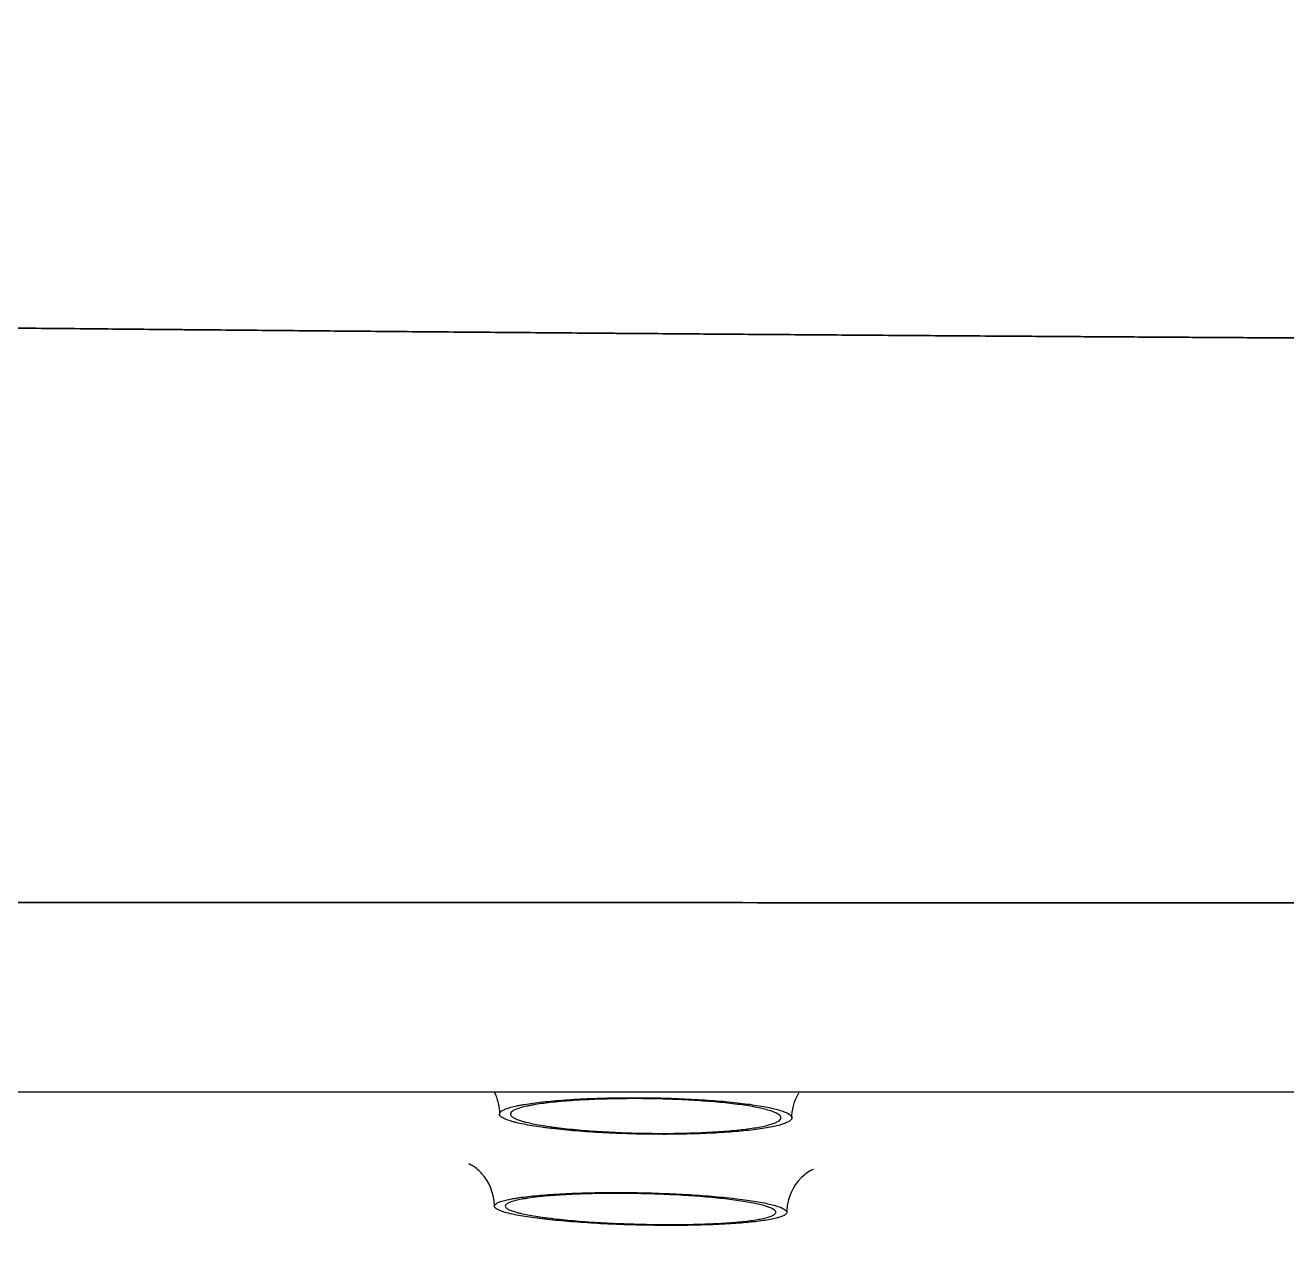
# Model space of a CAD drawing. Header units: millimetres. Extents: x 0 to 2650, y -1173 to 718.
# Drawn here: x 390.1 to 562.6, y 344.2 to 510.4 of the extents above; entities that cross this region are included whole.
import ezdxf

# ---------------------------------------------------------------- set-up
doc = ezdxf.new("R2010")
doc.units = ezdxf.units.MM
doc.layers.add('Blocks', color=7, linetype='Continuous')
doc.layers.add('Blocks$Inner', color=7, linetype='Continuous', lineweight=25, true_color=0x007f00)
doc.layers.add('Blocks$Outline', color=7, linetype='Continuous', lineweight=35, true_color=0xff3f3f)

# ---------------------------------------------------------------- blocks, each defined once
blk = doc.blocks.new('Balcony Lounge Bench Front')
at = {"layer": 'Blocks$Inner'}
blk.add_lwpolyline([(1216.64, 364.38), (1052.69, 364.38), (866.74, 364.38), (770.82, 364.38), (704.99, 364.38), (639.17, 364.38), (543.24, 364.38), (357.3, 364.38), (193.35, 364.38)], dxfattribs=at)
for points, knots in [([(688.15, 467.02), (682.52, 467.04), (676.89, 467.06), (660, 467.12), (648.74, 467.16), (614.95, 467.3), (592.43, 467.42), (524.87, 467.8), (479.83, 468.12), (389.77, 468.9), (344.74, 469.35), (277.22, 470.12), (254.71, 470.39), (220.96, 470.82), (209.71, 470.97), (192.83, 471.2), (187.2, 471.28), (181.58, 471.36)], [1081.175431, 1081.175431, 1081.175431, 1081.175431, 1098.066752, 1098.066752, 1131.849393, 1131.849393, 1199.414676, 1199.414676, 1334.545242, 1334.545242, 1469.675808, 1469.675808, 1537.241091, 1537.241091, 1571.023733, 1571.023733, 1587.915054, 1587.915054, 1587.915054, 1587.915054]), ([(704.99, 390.3), (682.77, 390.3), (660.54, 390.3), (638.31, 390.3), (632.75, 390.3), (627.19, 390.3), (621.63, 390.3), (616.07, 390.3), (610.51, 390.3), (604.95, 390.3), (593.83, 390.3), (582.71, 390.3), (571.59, 390.3), (560.47, 390.31), (549.35, 390.31), (538.22, 390.31), (527.1, 390.31), (515.98, 390.31), (504.86, 390.31), (482.62, 390.32), (460.37, 390.32), (438.13, 390.33), (415.88, 390.33), (393.64, 390.34), (371.4, 390.35), (349.16, 390.35), (326.92, 390.36), (304.68, 390.37), (293.55, 390.37), (282.43, 390.38), (271.31, 390.38), (260.19, 390.39), (249.07, 390.39), (237.95, 390.39), (226.83, 390.4), (215.71, 390.4), (204.58, 390.41), (203.19, 390.41), (201.8, 390.41), (200.41, 390.41), (199.72, 390.41), (199.02, 390.41), (198.33, 390.41), (197.98, 390.41), (197.63, 390.41), (197.28, 390.41)], [-533.846776, -533.846776, -533.846776, -533.846776, -467.157826, -467.157826, -467.157826, -450.475122, -450.475122, -450.475122, -433.793165, -433.793165, -433.793165, -400.430495, -400.430495, -400.430495, -367.067315, -367.067315, -367.067315, -333.701541, -333.701541, -333.701541, -266.965133, -266.965133, -266.965133, -200.230717, -200.230717, -200.230717, -133.504218, -133.504218, -133.504218, -100.140955, -100.140955, -100.140955, -66.775388, -66.775388, -66.775388, -33.406385, -33.406385, -33.406385, -29.234963, -29.234963, -29.234963, -27.149225, -27.149225, -27.149225, -26.10635, -26.10635, -26.10635, -26.10635]), ([(494.96, 360.88), (494.96, 360.99), (494.96, 361.1), (494.96, 361.21), (495.02, 362.39), (495.41, 363.49), (495.96, 364.38)], [0.000008, 0.000008, 0.000008, 0.000008, 0.359459, 0.359459, 0.359459, 4.273182, 4.273182, 4.273182, 4.273182]), ([(454.95, 361.39), (454.95, 361.48), (454.99, 361.56), (455.06, 361.64), (455.13, 361.72), (455.23, 361.8), (455.36, 361.88), (455.42, 361.92), (455.5, 361.95), (455.58, 361.99), (455.66, 362.03), (455.75, 362.07), (455.85, 362.1), (456.23, 362.25), (456.74, 362.39), (457.36, 362.53), (457.52, 362.56), (457.68, 362.59), (457.85, 362.63), (458.02, 362.66), (458.2, 362.69), (458.38, 362.72), (458.75, 362.78), (459.14, 362.84), (459.56, 362.9), (460.39, 363.01), (461.32, 363.11), (462.34, 363.2), (462.85, 363.25), (463.38, 363.29), (463.93, 363.33), (464.47, 363.37), (465.03, 363.4), (465.61, 363.43), (466.19, 363.47), (466.78, 363.49), (467.38, 363.52), (467.99, 363.54), (468.62, 363.56), (469.25, 363.58), (470.5, 363.61), (471.78, 363.63), (473.08, 363.63), (473.72, 363.63), (474.36, 363.63), (475, 363.62)], [250.332814, 250.332814, 250.332814, 250.332814, 253.121177, 253.121177, 253.121177, 255.775128, 255.775128, 255.775128, 257.110629, 257.110629, 257.110629, 258.438624, 258.438624, 258.438624, 263.732217, 263.732217, 263.732217, 265.063012, 265.063012, 265.063012, 266.397936, 266.397936, 266.397936, 269.047181, 269.047181, 269.047181, 274.351006, 274.351006, 274.351006, 277.011787, 277.011787, 277.011787, 279.652688, 279.652688, 279.652688, 282.299131, 282.299131, 282.299131, 284.965807, 284.965807, 284.965807, 290.259437, 290.259437, 290.259437, 292.851377, 292.851377, 292.851377, 292.851377]), ([(475, 363.49), (474.4, 363.5), (473.81, 363.5), (473.22, 363.5), (472.02, 363.5), (470.84, 363.48), (469.67, 363.45), (469.09, 363.44), (468.51, 363.42), (467.95, 363.4), (467.39, 363.37), (466.84, 363.35), (466.31, 363.32), (465.78, 363.29), (465.26, 363.26), (464.76, 363.22), (464.25, 363.19), (463.76, 363.15), (463.29, 363.1), (462.34, 363.02), (461.48, 362.92), (460.71, 362.82), (460.33, 362.76), (459.97, 362.71), (459.63, 362.65), (459.45, 362.62), (459.29, 362.59), (459.13, 362.56), (458.97, 362.53), (458.82, 362.5), (458.68, 362.46), (458.1, 362.34), (457.64, 362.21), (457.28, 362.07), (457.19, 362.03), (457.11, 362), (457.03, 361.96), (456.96, 361.92), (456.89, 361.89), (456.83, 361.85), (456.71, 361.78), (456.61, 361.7), (456.55, 361.63), (456.49, 361.55), (456.46, 361.47), (456.46, 361.39)], [256.565289, 256.565289, 256.565289, 256.565289, 259.156974, 259.156974, 259.156974, 264.450055, 264.450055, 264.450055, 267.116451, 267.116451, 267.116451, 269.762622, 269.762622, 269.762622, 272.403262, 272.403262, 272.403262, 275.063796, 275.063796, 275.063796, 280.367193, 280.367193, 280.367193, 283.016261, 283.016261, 283.016261, 284.351107, 284.351107, 284.351107, 285.681831, 285.681831, 285.681831, 290.975217, 290.975217, 290.975217, 292.303178, 292.303178, 292.303178, 293.638652, 293.638652, 293.638652, 296.292571, 296.292571, 296.292571, 299.080828, 299.080828, 299.080828, 299.080828]), ([(493.46, 360.88), (493.46, 360.92), (493.45, 360.95), (493.41, 361.06), (493.36, 361.14), (493.12, 361.37), (492.85, 361.52), (492.29, 361.74), (492.07, 361.82), (491.59, 361.96), (491.33, 362.03), (490.75, 362.17), (490.44, 362.24), (489.77, 362.37), (489.4, 362.44), (488.26, 362.62), (487.42, 362.74), (486.05, 362.89), (485.58, 362.94), (484.59, 363.04), (484.08, 363.08), (482.52, 363.2), (481.44, 363.27), (479.77, 363.36), (479.19, 363.38), (478.04, 363.42), (477.45, 363.44), (476.87, 363.46)], [383.124899, 383.124899, 383.124899, 383.124899, 384.265574, 384.265574, 386.833901, 386.833901, 391.970555, 391.970555, 394.538882, 394.538882, 397.10721, 397.10721, 399.675537, 399.675537, 402.243864, 402.243864, 407.380518, 407.380518, 409.948845, 409.948845, 412.517172, 412.517172, 417.653827, 417.653827, 420.222154, 420.222154, 422.790481, 422.790481, 422.790481, 422.790481]), ([(477.02, 363.59), (477.66, 363.57), (478.28, 363.55), (479.54, 363.51), (480.16, 363.48), (481.97, 363.39), (483.14, 363.32), (484.82, 363.19), (485.37, 363.15), (486.44, 363.05), (486.95, 363), (488.43, 362.83), (489.34, 362.71), (490.58, 362.52), (490.97, 362.45), (491.69, 362.31), (492.03, 362.24), (492.65, 362.09), (492.94, 362.02), (493.46, 361.87), (493.69, 361.79), (494.31, 361.55), (494.59, 361.39), (494.85, 361.15), (494.91, 361.07), (494.95, 360.96), (494.96, 360.92), (494.96, 360.88)], [147.786431, 147.786431, 147.786431, 147.786431, 149.68967, 149.68967, 151.592908, 151.592908, 155.399385, 155.399385, 157.302623, 157.302623, 159.205862, 159.205862, 163.012338, 163.012338, 164.915577, 164.915577, 166.818815, 166.818815, 168.722054, 168.722054, 170.625292, 170.625292, 174.431769, 174.431769, 176.335007, 176.335007, 177.180337, 177.180337, 177.180337, 177.180337]), ([(472.9, 358.68), (471.57, 358.72), (470.29, 358.77), (469.05, 358.84), (468.43, 358.87), (467.81, 358.91), (467.21, 358.95), (466.6, 358.99), (466, 359.03), (465.43, 359.08), (464.28, 359.18), (463.2, 359.28), (462.19, 359.4), (461.94, 359.43), (461.69, 359.46), (461.45, 359.49), (461.21, 359.52), (460.97, 359.55), (460.74, 359.59), (460.27, 359.65), (459.84, 359.72), (459.43, 359.78), (458.6, 359.92), (457.88, 360.07), (457.27, 360.22), (457.12, 360.25), (456.97, 360.29), (456.83, 360.33), (456.69, 360.37), (456.56, 360.41), (456.44, 360.45), (456.19, 360.53), (455.97, 360.6), (455.79, 360.68), (455.6, 360.76), (455.45, 360.84), (455.32, 360.92), (455.26, 360.96), (455.2, 361), (455.16, 361.04), (455.11, 361.08), (455.07, 361.12), (455.04, 361.17), (454.98, 361.24), (454.95, 361.32), (454.95, 361.39)], [210.671317, 210.671317, 210.671317, 210.671317, 215.977556, 215.977556, 215.977556, 218.625545, 218.625545, 218.625545, 221.292619, 221.292619, 221.292619, 226.586873, 226.586873, 226.586873, 227.913944, 227.913944, 227.913944, 229.249034, 229.249034, 229.249034, 231.905011, 231.905011, 231.905011, 237.203272, 237.203272, 237.203272, 238.538874, 238.538874, 238.538874, 239.868986, 239.868986, 239.868986, 242.513356, 242.513356, 242.513356, 245.156804, 245.156804, 245.156804, 246.485749, 246.485749, 246.485749, 247.821484, 247.821484, 247.821484, 250.332814, 250.332814, 250.332814, 250.332814]), ([(456.46, 361.39), (456.46, 361.32), (456.48, 361.25), (456.54, 361.18), (456.56, 361.14), (456.6, 361.1), (456.64, 361.06), (456.69, 361.02), (456.74, 360.99), (456.79, 360.95), (456.91, 360.87), (457.05, 360.8), (457.22, 360.72), (457.4, 360.65), (457.6, 360.57), (457.83, 360.5), (457.94, 360.46), (458.06, 360.42), (458.19, 360.39), (458.32, 360.35), (458.46, 360.31), (458.6, 360.28), (459.17, 360.13), (459.83, 360), (460.59, 359.87), (460.97, 359.8), (461.38, 359.74), (461.8, 359.68), (462.02, 359.65), (462.24, 359.62), (462.46, 359.59), (462.69, 359.56), (462.92, 359.53), (463.15, 359.5), (464.08, 359.39), (465.08, 359.29), (466.14, 359.19), (466.68, 359.15), (467.23, 359.11), (467.79, 359.07), (468.35, 359.03), (468.92, 358.99), (469.49, 358.96), (470.64, 358.9), (471.83, 358.85), (473.04, 358.81)], [299.080828, 299.080828, 299.080828, 299.080828, 301.59227, 301.59227, 301.59227, 302.928021, 302.928021, 302.928021, 304.256984, 304.256984, 304.256984, 306.900479, 306.900479, 306.900479, 309.544902, 309.544902, 309.544902, 310.875044, 310.875044, 310.875044, 312.210674, 312.210674, 312.210674, 317.509031, 317.509031, 317.509031, 320.165036, 320.165036, 320.165036, 321.500133, 321.500133, 321.500133, 322.827205, 322.827205, 322.827205, 328.121392, 328.121392, 328.121392, 330.788385, 330.788385, 330.788385, 333.436259, 333.436259, 333.436259, 338.742167, 338.742167, 338.742167, 338.742167]), ([(494.96, 360.88), (494.96, 360.84), (494.95, 360.79), (494.86, 360.59), (494.67, 360.43), (494.22, 360.21), (494.04, 360.13), (493.61, 359.98), (493.38, 359.91), (492.58, 359.7), (491.95, 359.57), (490.84, 359.39), (490.44, 359.34), (489.6, 359.23), (489.17, 359.17), (487.79, 359.03), (486.8, 358.95), (484.64, 358.8), (483.51, 358.75), (481.76, 358.68), (481.16, 358.67), (479.94, 358.64), (479.32, 358.63), (477.44, 358.61), (476.17, 358.62), (474.9, 358.64)], [177.180337, 177.180337, 177.180337, 177.180337, 178.238246, 178.238246, 182.044723, 182.044723, 183.947961, 183.947961, 185.851199, 185.851199, 189.657676, 189.657676, 191.560915, 191.560915, 193.464153, 193.464153, 197.27063, 197.27063, 201.077107, 201.077107, 202.980345, 202.980345, 204.883584, 204.883584, 208.69006, 208.69006, 208.69006, 208.69006]), ([(474.9, 358.77), (476.08, 358.75), (477.25, 358.74), (478.99, 358.76), (479.57, 358.77), (480.69, 358.79), (481.25, 358.81), (482.87, 358.86), (483.92, 358.92), (485.91, 359.05), (486.83, 359.13), (488.1, 359.27), (488.5, 359.31), (489.28, 359.42), (489.64, 359.47), (490.67, 359.64), (491.26, 359.77), (491.99, 359.96), (492.21, 360.03), (492.61, 360.17), (492.77, 360.24), (493.2, 360.46), (493.37, 360.6), (493.45, 360.8), (493.46, 360.84), (493.46, 360.88)], [340.604013, 340.604013, 340.604013, 340.604013, 345.740667, 345.740667, 348.308994, 348.308994, 350.877321, 350.877321, 356.013975, 356.013975, 361.15063, 361.15063, 363.718957, 363.718957, 366.287284, 366.287284, 371.423938, 371.423938, 373.992265, 373.992265, 376.560592, 376.560592, 381.697247, 381.697247, 383.124899, 383.124899, 383.124899, 383.124899]), ([(454.25, 348.8), (454.25, 350.54), (453.54, 352.15), (452.56, 353.23), (452.5, 353.3), (452.43, 353.37), (452.37, 353.44), (452.12, 353.69), (451.87, 353.89), (451.65, 354.06), (451.42, 354.22), (451.24, 354.33), (451.09, 354.41), (450.86, 354.54), (450.75, 354.57), (450.75, 354.57)], [62.865541, 62.865541, 62.865541, 62.865541, 68.50429, 68.50429, 68.50429, 68.874561, 68.874561, 68.874561, 70.319035, 70.319035, 70.319035, 71.786987, 71.786987, 71.786987, 74.223516, 74.223516, 74.223516, 74.223516]), ([(497.9, 353.8), (497.9, 353.8), (497.26, 353.69), (496.21, 352.66), (496.19, 352.64), (496.16, 352.61), (496.14, 352.59), (495.11, 351.55), (494.33, 349.97), (494.26, 348.21), (494.25, 348.13), (494.25, 348.04), (494.25, 347.95)], [-11.773348, -11.773348, -11.773348, -11.773348, -6.129342, -6.129342, -6.129342, -5.993134, -5.993134, -5.993134, -0.28321, -0.28321, -0.28321, -0.000009, -0.000009, -0.000009, -0.000009]), ([(454.25, 348.81), (454.26, 348.95), (454.39, 349.09), (454.72, 349.26), (454.79, 349.3), (454.95, 349.36), (455.04, 349.4), (455.33, 349.49), (455.55, 349.56), (456.06, 349.68), (456.34, 349.74), (456.8, 349.83), (456.97, 349.85), (457.31, 349.91), (457.49, 349.94), (458.41, 350.07), (459.24, 350.17), (460.63, 350.29), (461.11, 350.33), (462.14, 350.41), (462.67, 350.44), (464.3, 350.53), (465.45, 350.58), (467.27, 350.62), (467.9, 350.64), (469.15, 350.65), (469.79, 350.66), (471.07, 350.66), (471.71, 350.66), (473.01, 350.65), (473.67, 350.64), (474.33, 350.63)], [29.498103, 29.498103, 29.498103, 29.498103, 33.427424, 33.427424, 34.409754, 34.409754, 35.392084, 35.392084, 37.356745, 37.356745, 39.321405, 39.321405, 40.303736, 40.303736, 41.286066, 41.286066, 45.215387, 45.215387, 47.180048, 47.180048, 49.144708, 49.144708, 53.074029, 53.074029, 55.03869, 55.03869, 57.00335, 57.00335, 58.968011, 58.968011, 60.932671, 60.932671, 60.932671, 60.932671]), ([(474.32, 350.5), (473.7, 350.51), (473.1, 350.52), (471.29, 350.54), (470.11, 350.54), (468.36, 350.51), (467.79, 350.5), (466.66, 350.47), (466.12, 350.46), (465.05, 350.41), (464.53, 350.39), (463.53, 350.33), (463.04, 350.3), (461.62, 350.2), (460.76, 350.12), (459.61, 349.99), (459.25, 349.94), (458.74, 349.87), (458.57, 349.84), (458.26, 349.79), (458.11, 349.76), (457.39, 349.63), (456.92, 349.51), (456.48, 349.36), (456.4, 349.33), (456.25, 349.27), (456.18, 349.23), (456, 349.14), (455.91, 349.07), (455.78, 348.94), (455.75, 348.87), (455.75, 348.8)], [200.384133, 200.384133, 200.384133, 200.384133, 203.035006, 203.035006, 208.33675, 208.33675, 210.987622, 210.987622, 213.638495, 213.638495, 216.289367, 216.289367, 218.940239, 218.940239, 224.241983, 224.241983, 226.892856, 226.892856, 228.218292, 228.218292, 229.543728, 229.543728, 234.845472, 234.845472, 236.170908, 236.170908, 237.496345, 237.496345, 240.147217, 240.147217, 242.89454, 242.89454, 242.89454, 242.89454]), ([(492.75, 347.95), (492.75, 347.98), (492.75, 348.01), (492.71, 348.11), (492.66, 348.18), (492.42, 348.39), (492.15, 348.52), (491.58, 348.73), (491.36, 348.8), (490.88, 348.93), (490.62, 349), (490.04, 349.13), (489.73, 349.19), (489.05, 349.32), (488.69, 349.38), (487.54, 349.56), (486.7, 349.68), (485.33, 349.83), (484.86, 349.88), (483.87, 349.98), (483.36, 350.03), (481.8, 350.16), (480.72, 350.23), (479.04, 350.33), (478.46, 350.35), (477.3, 350.41), (476.72, 350.43), (476.14, 350.45)], [313.535662, 313.535662, 313.535662, 313.535662, 314.320401, 314.320401, 316.082339, 316.082339, 319.606216, 319.606216, 321.368154, 321.368154, 323.130092, 323.130092, 324.89203, 324.89203, 326.653969, 326.653969, 330.177845, 330.177845, 331.939783, 331.939783, 333.701721, 333.701721, 337.225598, 337.225598, 338.987536, 338.987536, 340.749474, 340.749474, 340.749474, 340.749474]), ([(476.29, 350.58), (476.92, 350.56), (477.55, 350.53), (478.81, 350.48), (479.42, 350.45), (481.24, 350.35), (482.41, 350.27), (484.1, 350.14), (484.65, 350.09), (485.72, 349.99), (486.23, 349.94), (487.71, 349.77), (488.62, 349.65), (489.86, 349.46), (490.25, 349.4), (490.98, 349.26), (491.32, 349.2), (491.94, 349.06), (492.23, 348.99), (492.75, 348.85), (492.99, 348.77), (493.6, 348.56), (493.89, 348.41), (494.15, 348.19), (494.21, 348.12), (494.25, 348.02), (494.25, 347.98), (494.25, 347.95)], [62.89842, 62.89842, 62.89842, 62.89842, 64.80312, 64.80312, 66.707821, 66.707821, 70.517223, 70.517223, 72.421924, 72.421924, 74.326625, 74.326625, 78.136026, 78.136026, 80.040727, 80.040727, 81.945428, 81.945428, 83.850129, 83.850129, 85.75483, 85.75483, 89.564231, 89.564231, 91.468932, 91.468932, 92.317305, 92.317305, 92.317305, 92.317305]), ([(472.2, 346.25), (471.53, 346.27), (470.88, 346.3), (468.97, 346.38), (467.72, 346.45), (465.91, 346.58), (465.31, 346.62), (464.16, 346.71), (463.6, 346.76), (462.52, 346.86), (462, 346.92), (461.24, 347), (461, 347.03), (460.51, 347.09), (460.27, 347.12), (459.12, 347.27), (458.29, 347.4), (457.21, 347.59), (456.88, 347.66), (456.42, 347.77), (456.27, 347.8), (455.99, 347.87), (455.86, 347.91), (455.24, 348.09), (454.87, 348.23), (454.56, 348.41), (454.5, 348.45), (454.41, 348.52), (454.37, 348.56), (454.28, 348.66), (454.25, 348.73), (454.25, 348.8)], [33.484162, 33.484162, 33.484162, 33.484162, 35.448823, 35.448823, 39.378144, 39.378144, 41.342804, 41.342804, 43.307465, 43.307465, 45.272125, 45.272125, 46.254456, 46.254456, 47.236786, 47.236786, 51.166107, 51.166107, 53.130768, 53.130768, 54.113098, 54.113098, 55.095428, 55.095428, 59.024749, 59.024749, 60.007079, 60.007079, 60.98941, 60.98941, 62.865541, 62.865541, 62.865541, 62.865541]), ([(455.75, 348.8), (455.75, 348.74), (455.78, 348.67), (455.86, 348.57), (455.9, 348.53), (455.99, 348.47), (456.04, 348.43), (456.21, 348.33), (456.36, 348.26), (456.7, 348.13), (456.9, 348.06), (457.25, 347.96), (457.37, 347.92), (457.63, 347.86), (457.77, 347.82), (458.48, 347.66), (459.15, 347.53), (460.29, 347.35), (460.69, 347.29), (461.34, 347.21), (461.56, 347.18), (462.01, 347.12), (462.24, 347.1), (463.4, 346.96), (464.4, 346.87), (466, 346.73), (466.55, 346.69), (467.67, 346.61), (468.24, 346.58), (469.97, 346.48), (471.15, 346.42), (472.37, 346.38)], [242.89454, 242.89454, 242.89454, 242.89454, 245.448961, 245.448961, 246.774397, 246.774397, 248.099833, 248.099833, 250.750706, 250.750706, 253.401578, 253.401578, 254.727014, 254.727014, 256.05245, 256.05245, 261.354195, 261.354195, 264.005067, 264.005067, 265.330503, 265.330503, 266.655939, 266.655939, 271.957683, 271.957683, 274.608556, 274.608556, 277.259428, 277.259428, 282.561172, 282.561172, 282.561172, 282.561172]), ([(474.17, 346.33), (475.36, 346.3), (476.53, 346.28), (478.26, 346.27), (478.84, 346.28), (479.97, 346.28), (480.52, 346.29), (482.15, 346.32), (483.2, 346.36), (484.69, 346.42), (485.17, 346.45), (486.1, 346.51), (486.54, 346.54), (487.39, 346.61), (487.79, 346.64), (488.57, 346.72), (488.93, 346.77), (489.97, 346.9), (490.55, 347), (491.29, 347.16), (491.51, 347.22), (491.9, 347.34), (492.07, 347.4), (492.49, 347.58), (492.67, 347.71), (492.74, 347.88), (492.75, 347.92), (492.75, 347.95)], [284.367452, 284.367452, 284.367452, 284.367452, 287.891328, 287.891328, 289.653266, 289.653266, 291.415204, 291.415204, 294.939081, 294.939081, 296.701019, 296.701019, 298.462957, 298.462957, 300.224896, 300.224896, 301.986834, 301.986834, 305.51071, 305.51071, 307.272648, 307.272648, 309.034587, 309.034587, 312.558463, 312.558463, 313.535662, 313.535662, 313.535662, 313.535662]), ([(494.25, 347.95), (494.25, 347.91), (494.24, 347.87), (494.16, 347.69), (493.97, 347.56), (493.52, 347.36), (493.33, 347.3), (492.91, 347.17), (492.67, 347.11), (491.87, 346.94), (491.24, 346.83), (490.13, 346.69), (489.73, 346.64), (488.89, 346.56), (488.45, 346.52), (487.53, 346.44), (487.06, 346.41), (486.06, 346.35), (485.54, 346.32), (483.92, 346.24), (482.79, 346.21), (481.03, 346.17), (480.43, 346.16), (479.21, 346.15), (478.59, 346.15), (476.71, 346.15), (475.44, 346.17), (474.17, 346.2)], [-0.000009, -0.000009, -0.000009, -0.000009, 1.05632, 1.05632, 4.865721, 4.865721, 6.770422, 6.770422, 8.675123, 8.675123, 12.484525, 12.484525, 14.389226, 14.389226, 16.293926, 16.293926, 18.198627, 18.198627, 20.103328, 20.103328, 23.91273, 23.91273, 25.817431, 25.817431, 27.722132, 27.722132, 31.531533, 31.531533, 31.531533, 31.531533])]:
    blk.add_open_spline(points, degree=3, knots=knots, dxfattribs=at)
for points in [[(454.24, 364.39), (454.68, 363.51), (454.95, 362.48), (454.95, 361.39)], [(475, 363.62), (475.68, 363.61), (476.35, 363.6), (477.02, 363.59)], [(476.87, 363.46), (476.25, 363.47), (475.62, 363.48), (475, 363.49)], [(474.9, 358.64), (474.24, 358.65), (473.58, 358.66), (472.9, 358.68)], [(473.04, 358.81), (473.66, 358.79), (474.28, 358.78), (474.9, 358.77)], [(476.14, 350.45), (475.53, 350.47), (474.93, 350.48), (474.32, 350.5)], [(474.33, 350.63), (474.99, 350.61), (475.64, 350.6), (476.29, 350.58)], [(474.17, 346.2), (473.51, 346.21), (472.86, 346.23), (472.2, 346.25)]]:
    blk.add_open_spline(points, degree=3, dxfattribs=at)
blk.add_rational_spline([(472.37, 346.38), (472.97, 346.36), (473.57, 346.34), (474.17, 346.33)], [1, 0.999999999993, 0.999999999993, 1], degree=3, dxfattribs=at)
at = {"layer": 'Blocks$Outline'}
for points, weights, knots in [([(1272.78, 7.4), (1272.85, 7.4), (1272.91, 7.41), (1272.98, 7.41), (1271.81, 102.57), (1270.65, 197.73), (1269.49, 292.89), (1269.09, 325.86), (1268.67, 359.69), (1268.27, 392.46), (1266.98, 498.05), (1265.69, 603.64), (1264.4, 709.23), (1264.4, 709.5), (1264.39, 710.03), (1264.38, 710.81), (1264.37, 711.57), (1264.37, 712.31), (1264.36, 713.01), (1264.35, 713.67), (1264.34, 714.3), (1264.34, 714.89), (1264.33, 715.43), (1264.33, 715.92), (1264.32, 716.36), (1264.32, 716.75), (1264.31, 717.08), (1264.31, 717.35), (1264.3, 717.57), (1264.3, 717.73), (1264.3, 717.79), (1264.3, 717.83), (1258.46, 717.85), (1252.62, 717.85), (1246.77, 717.84), (1243.76, 717.84), (1240.97, 717.85), (1237.96, 717.82), (1234.99, 717.8), (1231.99, 717.75), (1229.03, 717.67), (1217.41, 717.37), (1205.79, 717.05), (1194.16, 716.74), (1170.93, 716.12), (1147.69, 715.51), (1124.44, 714.92), (1105.37, 714.44), (1085.8, 713.96), (1065.73, 713.49), (1038.53, 712.85), (1011.88, 712.28), (985.8, 711.77), (985.48, 711.76), (985.16, 711.76), (984.84, 711.75), (964.78, 711.36), (944.61, 711.01), (924.33, 710.69), (909.44, 710.46), (894.76, 710.26), (880.3, 710.08), (866.32, 709.91), (852.72, 709.76), (839.5, 709.64), (839.34, 709.64), (839.19, 709.64), (839.03, 709.63), (815.29, 709.41), (791.32, 709.25), (767.57, 709.15), (746.77, 709.06), (725.79, 709.01), (704.99, 709.01), (684.2, 709.01), (663.22, 709.06), (642.42, 709.15), (618.67, 709.25), (594.7, 709.41), (570.96, 709.63), (570.8, 709.64), (570.65, 709.64), (570.49, 709.64), (557.27, 709.76), (543.66, 709.91), (529.69, 710.08), (515.22, 710.26), (500.55, 710.46), (485.66, 710.69), (465.38, 711.01), (445.21, 711.36), (425.15, 711.75), (424.83, 711.76), (424.51, 711.76), (424.19, 711.77), (398.11, 712.28), (371.46, 712.85), (344.26, 713.49), (324.19, 713.96), (304.62, 714.44), (285.55, 714.92), (262.3, 715.51), (239.06, 716.12), (215.83, 716.74), (204.2, 717.05), (192.58, 717.37), (180.96, 717.67), (178, 717.75), (175, 717.8), (172.03, 717.82), (169.02, 717.85), (166.23, 717.84), (163.21, 717.84), (157.37, 717.85), (151.53, 717.85), (145.69, 717.83), (145.69, 717.79), (145.69, 717.73), (145.69, 717.57), (145.68, 717.35), (145.68, 717.08), (145.67, 716.75), (145.67, 716.36), (145.66, 715.92), (145.66, 715.43), (145.65, 714.89), (145.65, 714.3), (145.64, 713.67), (145.63, 713.01), (145.62, 712.31), (145.61, 711.57), (145.61, 710.81), (145.6, 710.03), (145.59, 709.5), (145.59, 709.23), (144.3, 603.64), (143.01, 498.05), (141.72, 392.46), (141.32, 359.69), (140.9, 325.86), (140.5, 292.89), (139.34, 197.73), (138.18, 102.57), (137.01, 7.41), (137.08, 7.41), (137.14, 7.4), (137.21, 7.4)], [1, 1, 1, 1, 1, 1, 1, 0.98089198336, 0.98089198336, 1, 1, 1, 1, 1, 1, 1, 1, 1, 1, 1, 1, 1, 1, 1, 1, 1, 1, 1, 1, 1, 1, 1, 1, 1, 1, 1, 1, 1, 1, 1, 1, 1, 1, 1, 1, 1, 1, 1, 1, 1, 1, 1, 1, 1, 1, 1, 1, 1, 1, 1, 1, 1, 1, 1, 1, 1, 1, 1, 1, 1, 1, 1, 1, 1, 1, 1, 1, 1, 1, 1, 1, 1, 1, 1, 1, 1, 1, 1, 1, 1, 1, 1, 1, 1, 1, 1, 1, 1, 1, 1, 1, 1, 1, 1, 1, 1, 1, 1, 1, 1, 1, 1, 1, 1, 1, 1, 1, 1, 1, 1, 1, 1, 1, 1, 1, 1, 1, 1, 1, 1, 1, 1, 1, 1, 1, 1, 1, 1, 0.98089198336, 0.98089198336, 1, 1, 1, 1, 1, 1, 1], [0.991235, 0.991235, 0.991235, 0.991235, 1, 1, 1, 2, 2, 2, 104.520259, 104.520259, 104.520259, 431.459196, 431.459196, 431.459196, 432.459196, 433.459196, 434.459196, 435.459196, 436.459196, 437.459196, 438.459196, 439.459196, 440.459196, 441.459196, 442.459196, 443.459196, 444.459196, 445.459196, 446.459196, 447.459196, 448.459196, 448.459196, 448.459196, 465.98297, 465.98297, 465.98297, 474.803647, 474.803647, 474.803647, 483.749244, 483.749244, 483.749244, 518.814716, 518.814716, 518.814716, 588.890593, 588.890593, 588.890593, 647.860592, 647.860592, 647.860592, 728.074023, 728.074023, 728.074023, 729.039601, 729.039601, 729.039601, 789.695526, 789.695526, 789.695526, 833.799507, 833.799507, 833.799507, 874.65809, 874.65809, 874.65809, 875.123687, 875.123687, 875.123687, 946.622931, 946.622931, 946.622931, 1009.202222, 1009.202222, 1009.202222, 1071.781512, 1071.781512, 1071.781512, 1143.280756, 1143.280756, 1143.280756, 1143.746353, 1143.746353, 1143.746353, 1184.604936, 1184.604936, 1184.604936, 1228.708918, 1228.708918, 1228.708918, 1289.364842, 1289.364842, 1289.364842, 1290.33042, 1290.33042, 1290.33042, 1370.543851, 1370.543851, 1370.543851, 1429.51385, 1429.51385, 1429.51385, 1499.589727, 1499.589727, 1499.589727, 1534.655199, 1534.655199, 1534.655199, 1543.600796, 1543.600796, 1543.600796, 1552.421473, 1552.421473, 1552.421473, 1569.945248, 1569.945248, 1569.945248, 1570.945248, 1571.945248, 1572.945248, 1573.945248, 1574.945248, 1575.945248, 1576.945248, 1577.945248, 1578.945248, 1579.945248, 1580.945248, 1581.945248, 1582.945248, 1583.945248, 1584.945248, 1585.945248, 1586.945248, 1586.945248, 1586.945248, 1913.884184, 1913.884184, 1913.884184, 2016.404443, 2016.404443, 2016.404443, 2017.404443, 2017.404443, 2017.404443, 2017.413208, 2017.413208, 2017.413208, 2017.413208]), ([(163.16, 346.64), (163.35, 362.07), (163.53, 377.32), (163.72, 392.2), (164.04, 418.63), (164.37, 445.06), (164.7, 471.49), (165.04, 471.49), (165.38, 471.49), (165.72, 471.49), (171, 471.47), (176.3, 471.43), (181.58, 471.36), (187.2, 471.28), (192.83, 471.2), (209.71, 470.97), (220.96, 470.82), (254.71, 470.39), (277.22, 470.12), (344.74, 469.35), (389.77, 468.9), (479.83, 468.12), (524.87, 467.8), (592.43, 467.42), (614.95, 467.3), (648.74, 467.16), (660, 467.12), (676.89, 467.06), (682.52, 467.04), (688.15, 467.02), (693.75, 467.01), (699.35, 467.03), (704.95, 467)], [0.985766102447, 0.98648784367, 0.991232476188, 1, 1, 1, 1, 1, 1, 1, 1, 1, 1, 1, 1, 1, 1, 1, 1, 1, 1, 1, 1, 1, 1, 1, 1, 1, 1, 1, 1, 1, 1], [-1733.685382, -1733.685382, -1733.685382, -1733.685382, -1686.637621, -1686.637621, -1686.637621, -1604.798874, -1604.798874, -1604.798874, -1603.786971, -1603.786971, -1603.786971, -1587.915054, -1587.915054, -1587.915054, -1571.023733, -1571.023733, -1537.241091, -1537.241091, -1469.675808, -1469.675808, -1334.545242, -1334.545242, -1199.414676, -1199.414676, -1131.849393, -1131.849393, -1098.066752, -1098.066752, -1081.175431, -1081.175431, -1081.175431, -1064.382393, -1064.382393, -1064.382393, -1064.382393])]:
    blk.add_rational_spline(points, weights, degree=3, knots=knots, dxfattribs=at)
blk.add_open_spline([(1238.78, 390.41), (1233.22, 390.41), (1227.65, 390.41), (1222.09, 390.41), (1220.7, 390.41), (1219.31, 390.41), (1217.92, 390.41), (1217.75, 390.41), (1217.57, 390.41), (1217.4, 390.41), (1217.23, 390.41), (1217.05, 390.41), (1216.88, 390.41), (1216.53, 390.41), (1216.18, 390.41), (1215.83, 390.41), (1215.14, 390.41), (1214.44, 390.41), (1213.75, 390.41), (1213.58, 390.41), (1213.4, 390.41), (1213.23, 390.41), (1213.05, 390.41), (1212.88, 390.41), (1212.71, 390.41), (1212.36, 390.41), (1212.01, 390.41), (1211.66, 390.41), (1210.97, 390.41), (1210.27, 390.41), (1209.58, 390.41), (1208.19, 390.41), (1206.8, 390.41), (1205.41, 390.41), (1194.28, 390.4), (1183.16, 390.4), (1172.04, 390.39), (1160.92, 390.39), (1149.8, 390.39), (1138.68, 390.38), (1127.56, 390.38), (1116.43, 390.37), (1105.31, 390.37), (1083.07, 390.36), (1060.83, 390.35), (1038.59, 390.35), (1016.35, 390.34), (994.1, 390.33), (971.86, 390.33), (949.62, 390.32), (927.37, 390.32), (905.13, 390.31), (894.01, 390.31), (882.89, 390.31), (871.76, 390.31), (860.64, 390.31), (849.52, 390.31), (838.4, 390.3), (827.28, 390.3), (816.16, 390.3), (805.04, 390.3), (799.48, 390.3), (793.92, 390.3), (788.36, 390.3), (782.8, 390.3), (777.24, 390.3), (771.68, 390.3), (749.45, 390.3), (727.22, 390.3), (704.99, 390.3), (682.77, 390.3), (660.54, 390.3), (638.31, 390.3), (632.75, 390.3), (627.19, 390.3), (621.63, 390.3), (616.07, 390.3), (610.51, 390.3), (604.95, 390.3), (593.83, 390.3), (582.71, 390.3), (571.59, 390.3), (560.47, 390.31), (549.35, 390.31), (538.22, 390.31), (527.1, 390.31), (515.98, 390.31), (504.86, 390.31), (482.62, 390.32), (460.37, 390.32), (438.13, 390.33), (415.88, 390.33), (393.64, 390.34), (371.4, 390.35), (349.16, 390.35), (326.92, 390.36), (304.68, 390.37), (293.55, 390.37), (282.43, 390.38), (271.31, 390.38), (260.19, 390.39), (249.07, 390.39), (237.95, 390.39), (226.83, 390.4), (215.71, 390.4), (204.58, 390.41), (203.19, 390.41), (201.8, 390.41), (200.41, 390.41), (199.72, 390.41), (199.02, 390.41), (198.33, 390.41), (197.98, 390.41), (197.63, 390.41), (197.28, 390.41), (197.11, 390.41), (196.94, 390.41), (196.76, 390.41), (196.59, 390.41), (196.41, 390.41), (196.24, 390.41), (195.55, 390.41), (194.85, 390.41), (194.15, 390.41), (193.81, 390.41), (193.46, 390.41), (193.11, 390.41), (192.94, 390.41), (192.76, 390.41), (192.59, 390.41), (192.42, 390.41), (192.24, 390.41), (192.07, 390.41), (190.68, 390.41), (189.29, 390.41), (187.9, 390.41), (182.34, 390.41), (176.77, 390.41), (171.21, 390.41)], degree=3, knots=[-1067.6582, -1067.6582, -1067.6582, -1067.6582, -1050.972991, -1050.972991, -1050.972991, -1046.801689, -1046.801689, -1046.801689, -1046.280276, -1046.280276, -1046.280276, -1045.758808, -1045.758808, -1045.758808, -1044.715897, -1044.715897, -1044.715897, -1042.63014, -1042.63014, -1042.63014, -1042.10868, -1042.10868, -1042.10868, -1041.587203, -1041.587203, -1041.587203, -1040.544327, -1040.544327, -1040.544327, -1038.45859, -1038.45859, -1038.45859, -1034.287168, -1034.287168, -1034.287168, -1000.918164, -1000.918164, -1000.918164, -967.552598, -967.552598, -967.552598, -934.189335, -934.189335, -934.189335, -867.462836, -867.462836, -867.462836, -800.72842, -800.72842, -800.72842, -733.992012, -733.992012, -733.992012, -700.626238, -700.626238, -700.626238, -667.263057, -667.263057, -667.263057, -633.900388, -633.900388, -633.900388, -617.218431, -617.218431, -617.218431, -600.535727, -600.535727, -600.535727, -533.846776, -533.846776, -533.846776, -467.157826, -467.157826, -467.157826, -450.475122, -450.475122, -450.475122, -433.793165, -433.793165, -433.793165, -400.430495, -400.430495, -400.430495, -367.067315, -367.067315, -367.067315, -333.701541, -333.701541, -333.701541, -266.965133, -266.965133, -266.965133, -200.230717, -200.230717, -200.230717, -133.504218, -133.504218, -133.504218, -100.140955, -100.140955, -100.140955, -66.775388, -66.775388, -66.775388, -33.406385, -33.406385, -33.406385, -29.234963, -29.234963, -29.234963, -27.149225, -27.149225, -27.149225, -26.10635, -26.10635, -26.10635, -25.584873, -25.584873, -25.584873, -25.063413, -25.063413, -25.063413, -22.977656, -22.977656, -22.977656, -21.934745, -21.934745, -21.934745, -21.413277, -21.413277, -21.413277, -20.891864, -20.891864, -20.891864, -16.720562, -16.720562, -16.720562, -0.035353, -0.035353, -0.035353, -0.035353], dxfattribs=at)

msp = doc.modelspace()

# ---------------------------------------------------------------- block references
at = {"layer": 'Blocks'}
msp.add_blockref('Balcony Lounge Bench Front', (0, 0), dxfattribs=at)

doc.saveas('drawing.dxf')
